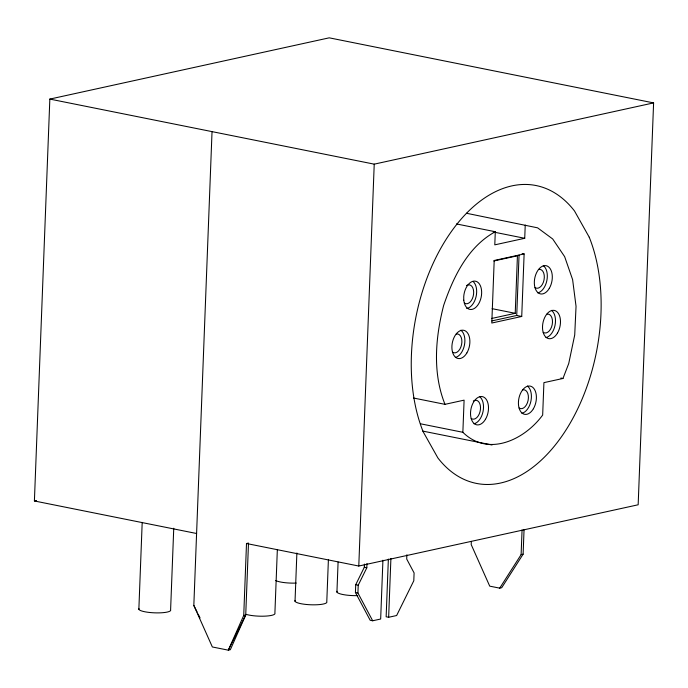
<?xml version="1.0" encoding="UTF-8"?>
<svg xmlns="http://www.w3.org/2000/svg" width="688" height="688" viewBox="0 0 688 688"><rect width="100%" height="100%" fill="white"/><g stroke="black" fill="none" stroke-linecap="round" stroke-linejoin="round"><path stroke-width="1.03" d="M196.596 533.501L34.4 500.967L49.837 99.089L329.217 37.831L653.6 102.899L638.163 504.777L358.783 566.035L246.502 543.511L243.733 615.442L228.321 650.169L212.351 646.969L193.827 605.431L212.033 131.623M138.856 609.344L142.192 522.416M173.746 528.229L170.607 609.783A15.987 3.268 2.2 0 1 154.413 612.827A15.987 3.268 2.2 0 1 138.942 608.493M277.333 549.798L274.899 613.111A15.987 3.268 2.2 0 1 264.837 616.147A15.987 3.268 2.2 0 1 246.158 614.358M295.032 601.286L296.881 552.997M328.391 559.886L326.783 601.733A15.987 3.268 2.2 0 1 310.589 604.769A15.987 3.268 2.2 0 1 295.109 600.443M336.931 592.101L338.092 562.053M382.924 560.23L380.662 619.028L372.681 620.774L370.187 620.275L355.429 592.506L355.722 584.688L364.305 567.299L364.434 564.1M358.783 566.035L374.229 164.157L653.6 102.899M372.681 620.774L357.923 593.004L358.224 585.187L366.807 567.798L366.971 563.541M388.367 559.086L386.149 616.775L388.651 617.274L396.632 615.528L413.798 580.749L414.099 572.932L406.711 559.043L406.875 554.786M388.651 617.274L390.904 558.475M466.455 213.254L537.595 227.831L552.705 238.985L564.65 256.658L572.614 279.62L576.045 306.332L574.721 334.953L568.727 363.539L562.973 378.469L543.916 382.64L542.669 415.062C524.583 439.735 488.231 457.391 462.861 432.288L464.099 400.149L444.99 404.338L413.497 398.017M471.332 541.396L471.211 544.612L489.727 586.15L499.712 588.145L501.707 587.715L523.112 554.184L524.058 529.493M456.462 223.944L495.3 231.727L494.792 244.851L524.729 238.289L525.236 225.045M491.585 318.484L515.226 313.307L517.436 255.798L493.795 260.976M491.963 320.9L516.731 315.474L519.053 255.042M524.127 253.924L494.199 260.485L491.791 323.033L521.728 316.471L524.127 253.924L522.132 253.519M499.712 588.145L521.117 554.623L522.063 529.932M495.3 231.727C467.831 246.691 453.349 276.946 443.665 305.386C435.401 337.55 432.365 372.887 444.99 404.338M34.4 500.967L36.49 500.511M246.502 543.511L248.497 543.073L245.728 615.003L230.317 649.73L228.321 650.169L245.728 615.003L243.733 615.442M521.117 554.623L523.112 554.184M49.837 99.089L374.229 164.157M493.236 231.968L524.729 238.289M492.109 308.671L515.226 313.307M516.731 315.474L521.728 316.471M560.875 378.047L562.973 378.469M420.875 423.868L462.861 432.288M422.767 431.092L492.049 444.99M364.305 567.299L366.807 567.798M355.722 584.688L358.224 585.187M355.429 592.506L357.923 593.004M193.827 605.431L197.172 612.122M198.127 614.031L200.036 617.858M543.288 265.637A14.388 8.712 -78.7 0 1 546.865 280.549A14.388 8.712 -78.7 0 1 537.792 292.882M538.695 269.421A9.589 5.805 -78.7 0 1 544.019 279.964A9.589 5.805 -78.7 0 1 535.023 287.584M466.473 285.572A9.589 5.805 -78.7 0 1 473.568 294.223A9.589 5.805 -78.7 0 1 464.374 303.081M456.256 334.015A9.589 5.805 -78.7 0 1 461.588 344.559A9.589 5.805 -78.7 0 1 452.592 352.179M473.327 400.992A9.589 5.805 -78.7 0 1 480.413 409.644A9.589 5.805 -78.7 0 1 471.22 418.502M522.785 389.838A9.589 5.805 -78.7 0 1 528.109 400.373A9.589 5.805 -78.7 0 1 519.113 408.001M546.865 314.149A9.589 5.805 -78.7 0 1 552.197 324.693A9.589 5.805 -78.7 0 1 543.202 332.313M473 281.401A14.388 8.712 -78.7 0 1 476.062 296.726A14.388 8.712 -78.7 0 1 466.696 308.448M460.857 330.223A14.388 8.712 -78.7 0 1 464.434 345.135A14.388 8.712 -78.7 0 1 455.353 357.468M551.466 310.357A14.388 8.712 -78.7 0 1 555.044 325.269A14.388 8.712 -78.7 0 1 545.971 337.602M527.378 386.045A14.388 8.712 -78.7 0 1 530.955 400.958A14.388 8.712 -78.7 0 1 521.882 413.29M479.484 396.546A14.388 8.712 -78.7 0 1 483.062 411.458A14.388 8.712 -78.7 0 1 473.989 423.791M296.244 583.071A15.987 3.268 2.2 0 1 275.553 580.457M357.648 595.619A15.987 3.268 2.2 0 1 337.017 591.25M589.238 237.214L574.497 210.967A151.876 91.934 -78.7 0 0 449.703 233.929A151.876 91.934 -78.7 0 0 423.146 431.72L437.895 457.959A151.876 91.934 -78.7 0 0 562.689 434.997A151.876 91.934 -78.7 0 0 589.238 237.214M463.772 300.192L463.729 296.58A14.388 8.712 -78.7 0 1 477.334 281.934A14.388 8.712 -78.7 0 1 477.661 305.317A14.388 8.712 -78.7 0 1 463.772 300.192M557.469 333.087A14.388 8.712 -78.7 0 0 554.347 310.426A14.388 8.712 -78.7 0 0 542.686 330.077A14.388 8.712 -78.7 0 0 557.469 333.087M466.86 352.961A14.388 8.712 -78.7 0 0 463.738 330.292A14.388 8.712 -78.7 0 0 452.076 349.943A14.388 8.712 -78.7 0 0 466.86 352.961M549.291 288.367A14.388 8.712 -78.7 0 0 546.169 265.706A14.388 8.712 -78.7 0 0 534.507 285.348A14.388 8.712 -78.7 0 0 549.291 288.367M533.381 408.775A14.388 8.712 -78.7 0 0 530.259 386.114A14.388 8.712 -78.7 0 0 518.597 405.765A14.388 8.712 -78.7 0 0 533.381 408.775M485.487 419.276A14.388 8.712 -78.7 0 0 482.365 396.615A14.388 8.712 -78.7 0 0 470.704 416.266A14.388 8.712 -78.7 0 0 485.487 419.276"/></g></svg>
